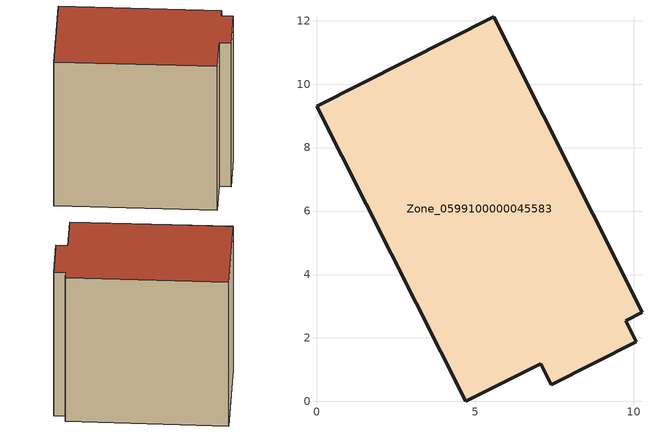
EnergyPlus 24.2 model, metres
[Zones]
Zone_0599100000045583
 floor ground (C_G): 0,9.31 5.58,12.13 10.26,2.8 9.75,2.55 10.08,1.88 7.4,0.52 7.06,1.19 4.7,0 z0
 wall outside (C_F): 5.58,12.13 0,9.31 4.7,0 7.06,1.19 7.4,0.52 10.08,1.88 9.75,2.55 10.26,2.8 5.58,12.13 z0:11.15
 roof outside (C_R): 10.08,1.88 9.75,2.55 10.26,2.8 5.58,12.13 0,9.31 4.7,0 7.06,1.19 7.4,0.52 z11.15
[BUILDING]
Pand.0599100000045583: North Axis=0; Terrain=City; Loads Convergence Tolerance Value=0.04; Temperature Convergence Tolerance Value=0.4; Solar Distribution=FullExterior; Maximum Number of Warmup Days=25; Minimum Number of Warmup Days=1
[Site:Location]
Rotterdam.The.Hague.AP_ZH_NLD Design_Conditions: Latitude=51.96; Longitude=4.45; Time Zone=1; Elevation=-4.5
[SITE:GROUNDTEMPERATURE:BUILDINGSURFACE]
18, 18, 18, 18, 18, 18, 18, 18, 18, 18, 18, 18
[MATERIAL] Thermal Absorptance=0.9; Solar Absorptance=0.7; Visible Absorptance=0.7
Name | Roughness | Thickness | Conductivity | Density | Specific Heat
G.TI.1946 | MediumSmooth | 0.15 | 1 | 540 | 1210
F.TI.1946 | Rough | 0.3 | 0.857143 | 1920 | 840
R.TI.1946 | MediumRough | 0.2 | 0.1 | 1500 | 1000
[CONSTRUCTION]
C_G: G.TI.1946
C_F: F.TI.1946
C_R: R.TI.1946
[ZONE]
Zone_0599100000045583: Type=1; Multiplier=1; Ceiling Height=Autocalculate; Volume=Autocalculate; Floor Area=autocalculate; Part of Total Floor Area=Yes
[ZONEINFILTRATION:DESIGNFLOWRATE]
Infil_Zone_0599100000045583: Zone or ZoneList or Space or SpaceList=Zone_0599100000045583; Schedule=AlwaysOn; Design Flow Rate Calculation Method=Flow/Area; Flow Rate per Floor Area=0.003; Constant Term Coefficient=1; Temperature Term Coefficient=0; Velocity Term Coefficient=0; Velocity Squared Term Coefficient=0
[HVACTEMPLATE:ZONE:IDEALLOADSAIRSYSTEM]
Zone_0599100000045583: Maximum Heating Supply Air Temperature=50; Minimum Cooling Supply Air Temperature=13; Maximum Heating Supply Air Humidity Ratio=0.0156; Minimum Cooling Supply Air Humidity Ratio=0.0077; Heating Limit=NoLimit; Cooling Limit=NoLimit; Dehumidification Control Type=ConstantSensibleHeatRatio; Cooling Sensible Heat Ratio=0.7; Dehumidification Setpoint=60; Humidification Control Type=None; Humidification Setpoint=30; Outdoor Air Method=None; Outdoor Air Flow Rate per Person=0.00944; Outdoor Air Flow Rate per Zone Floor Area=0; Outdoor Air Flow Rate per Zone=0; Demand Controlled Ventilation Type=None; Outdoor Air Economizer Type=NoEconomizer; Heat Recovery Type=None; Sensible Heat Recovery Effectiveness=0.7; Latent Heat Recovery Effectiveness=0.65
[ZONECONTROL:THERMOSTAT]
ThermostatControl_Zone_0599100000045583: Zone or ZoneList=Zone_0599100000045583; Control Type Schedule=DualSetpointControlType; Control 1=Thermostat_Zone_0599100000045583; Temperature Difference Between Cutout And Setpoint=0
[THERMOSTATSETPOINT:DUALSETPOINT]
Thermostat_Zone_0599100000045583: Heating Setpoint Temperature Schedule=HeatingSetpoint_Zone_0599100000045583; Cooling Setpoint Temperature Schedule=CoolingSetpoint_Zone_0599100000045583
[SCHEDULE:COMPACT]
HeatingSetpoint_Zone_0599100000045583: Through: 12/31, For: AllDays, Until: 24:00, 21
CoolingSetpoint_Zone_0599100000045583: Through: 12/31, For: AllDays, Until: 24:00, 24
DualSetpointControlType: Through: 12/31, For: AllDays, Until: 24:00, 4
AlwaysOn: Through: 12/31, For: AllDays, Until: 24:00, 1
